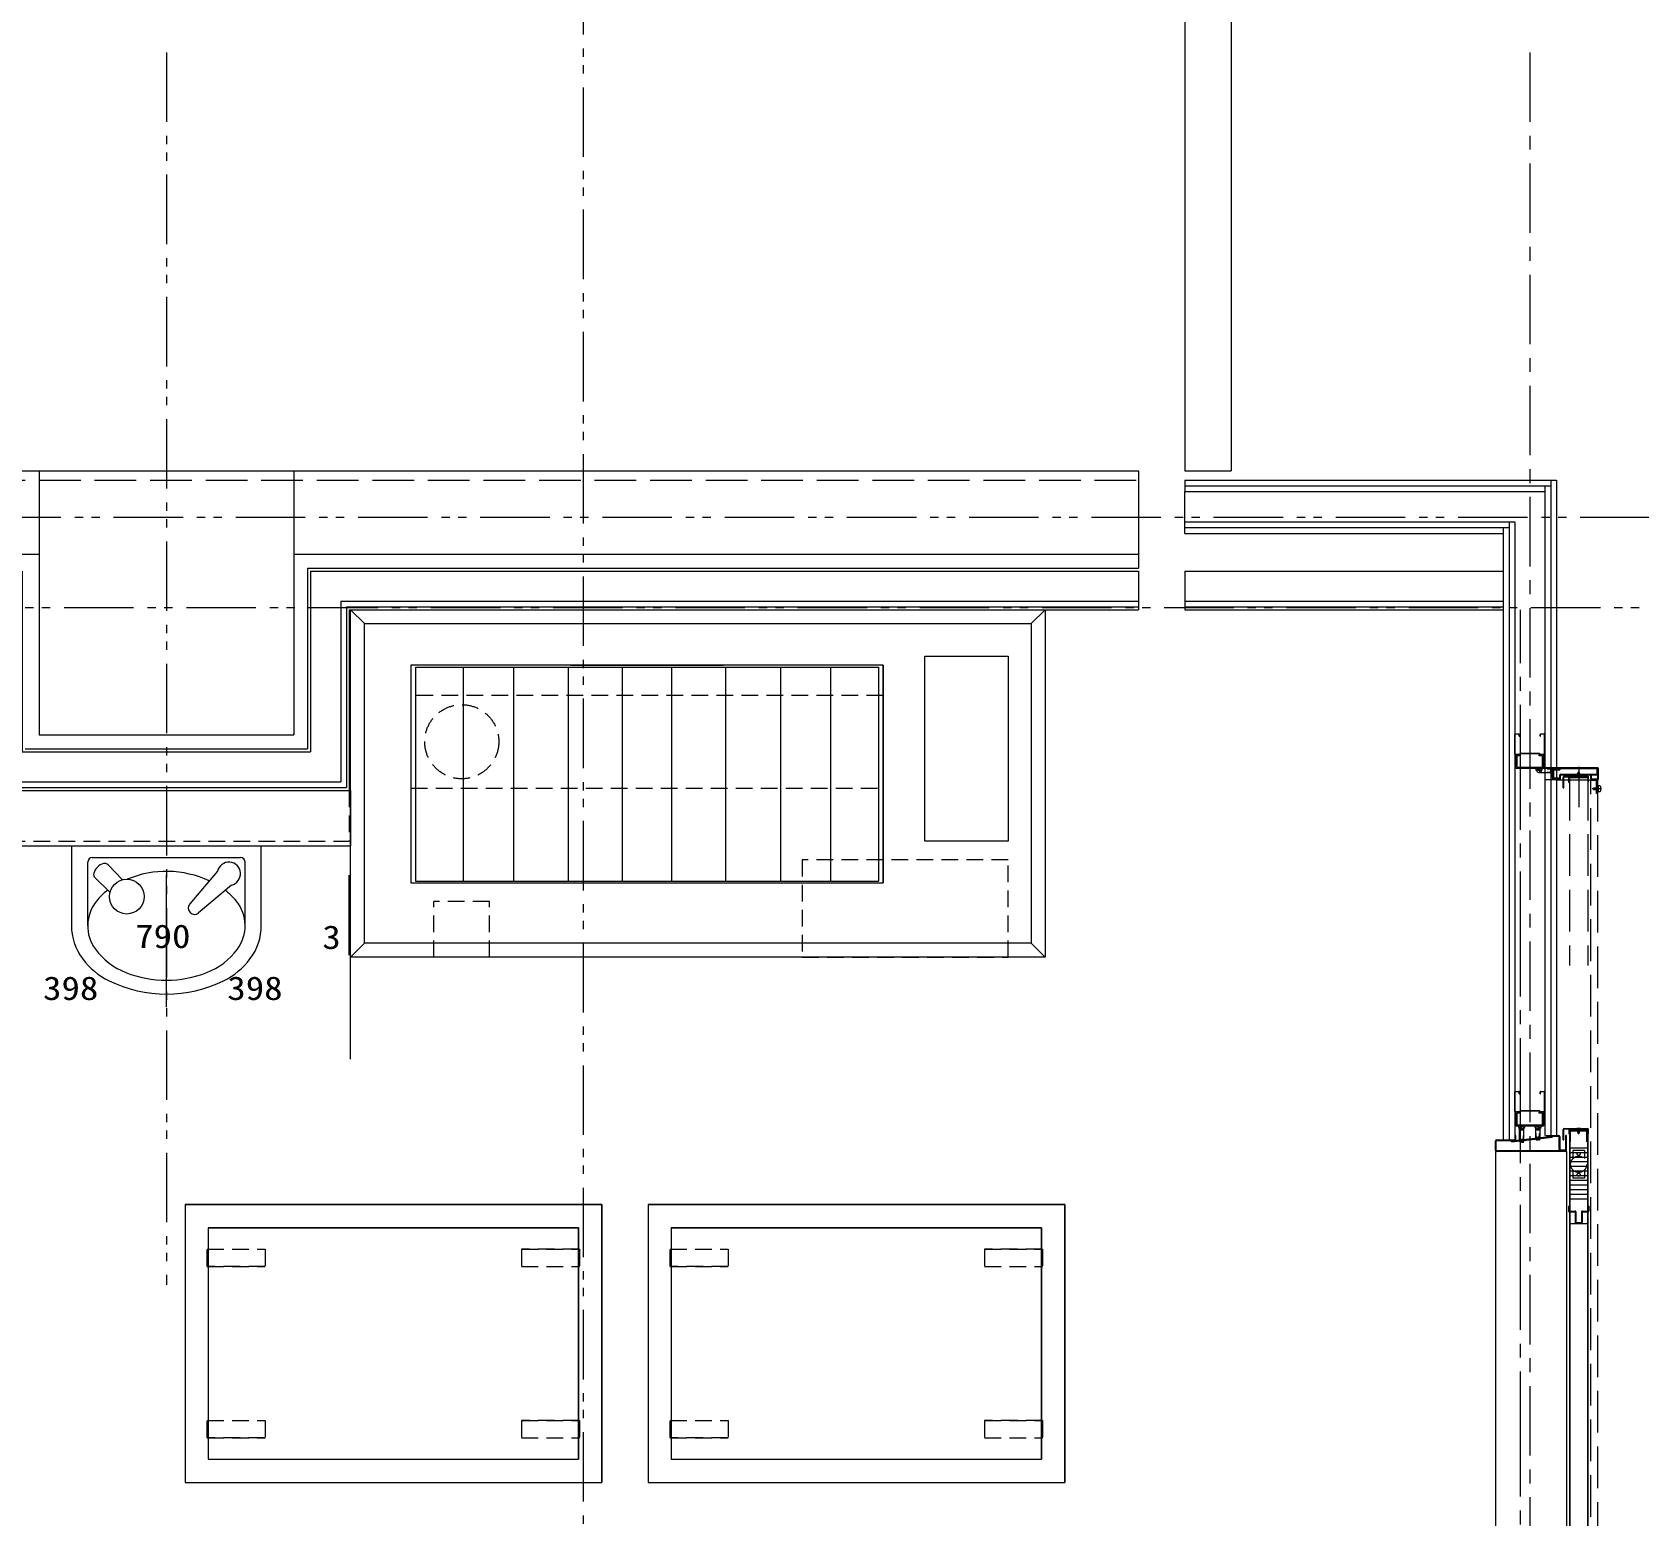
# Model space of a CAD drawing. Units: millimetres at full size. Extents: x -12803 to 120774, y -9413 to 101127.
# Drawn here: x 108084 to 111555, y 17640 to 20844 of the extents above; entities that cross this region are included whole.
import ezdxf
from ezdxf.enums import TextEntityAlignment as Align

# ---------------------------------------------------------------- set-up
doc = ezdxf.new("R2010")
doc.units = ezdxf.units.MM
doc.header["$LTSCALE"] = 30
for name, pattern in [('CHAIN1', [8, 5, -1, 1, -1]), ('CHAIN2', [12, 9, -1, 1, -1]), ('DASHED1', [1.8, 1.2, -0.6]), ('DASHED3', [4, 3, -1]), ('DOUBLE_CHAIN1', [8.8, 5, -1, 0.6, -0.6, 0.6, -1]), ('LONG_DOUBLE_CHAIN', [21.8, 18, -1, 0.6, -0.6, 0.6, -1])]:
    doc.linetypes.add(name, pattern=pattern)
doc.layers.add('0-0_NoName', color=7, linetype='Continuous')
for name, color, linetype, lineweight in [('0-4_AIHO33-厨房機器隠れ線', 7, 'DASHED1', 15), ('0-6_AIHO30-厨房機器LL', 7, 'Continuous', 15), ('0-A_AIHO34-移動式板金', 7, 'Continuous', 15), ('0-B_AIHO37-移動式板金隠れ線', 7, 'DASHED1', 15), ('0-C_AIHO34-移動式板金LL', 7, 'Continuous', 15), ('0-D_AIHO47-移動式板金アウトライン', 7, 'DASHED1', 15), ('2-0_通芯', 7, 'DOUBLE_CHAIN1', 15), ('2-1_躯体', 7, 'Continuous', 15), ('2-2_間仕切り芯', 7, 'DOUBLE_CHAIN1', 15), ('2-3_間仕切り', 7, 'Continuous', 15), ('2-8_既存1', 7, 'Continuous', 15), ('2-A_建具', 7, 'Continuous', 15), ('2-B_金物', 7, 'Continuous', 15), ('2-D_AIHO13-衛生器具', 7, 'Continuous', 15), ('3-2_AIHO08-壁芯', 7, 'CHAIN2', 15), ('3-3_AIHO30-厨房機器', 7, 'Continuous', 15), ('3-7_AIHO32-厨房機器補助線', 7, 'LONG_DOUBLE_CHAIN', 15)]:
    doc.layers.add(name, color=color, linetype=linetype, lineweight=lineweight)
doc.styles.add('ＭＳ ゴシック', font='')
doc.styles.get('ＭＳ ゴシック').set_extended_font_data('MS Gothic')

# ---------------------------------------------------------------- blocks, each defined once
blk = doc.blocks.new('グループ部品-732')
at = {"layer": '0-4_AIHO33-厨房機器隠れ線'}
for p, q in [((109922.36, 19411.41), (108902.36, 19411.41)), ((108902.36, 19211.41), (109922.36, 19211.41)), ((108952.36, 18846.41), (108952.36, 18966.41)), ((109072.36, 18966.41), (108952.36, 18966.41)), ((109072.36, 18846.41), (109072.36, 18966.41))]:
    blk.add_line(p, q, dxfattribs=at)
blk.add_lwpolyline([(109747.36, 18846.41), (110192.36, 18846.41), (110192.36, 19056.41), (109747.36, 19056.41)], close=True, dxfattribs=at)
blk.add_circle((109012.36, 19311.41), 80, dxfattribs=at)
at = {"layer": '0-6_AIHO30-厨房機器LL'}
for p, q in [((108772.36, 19596.41), (108802.36, 19566.41)), ((110272.36, 19596.41), (110242.36, 19566.41)), ((108902.36, 19476.41), (108902.36, 19006.41)), ((108912.36, 19472.41), (108912.36, 19010.41)), ((108912.36, 19472.41), (109912.36, 19472.41)), ((109015.69, 19472.41), (109015.69, 19010.41)), ((109124.02, 19472.41), (109124.02, 19010.41)), ((109242.36, 19472.41), (109242.36, 19010.41)), ((109247.36, 19476.41), (109577.36, 19476.41)), ((109359.02, 19472.41), (109359.02, 19010.41)), ((109465.69, 19472.41), (109465.69, 19010.41)), ((109582.36, 19472.41), (109582.36, 19010.41)), ((109700.69, 19472.41), (109700.69, 19010.41)), ((109809.02, 19472.41), (109809.02, 19010.41)), ((109912.36, 19472.41), (109912.36, 19010.41)), ((109922.36, 19476.41), (109922.36, 19006.41)), ((108902.36, 19411.41), (108902.36, 19211.41)), ((108912.36, 19010.41), (109912.36, 19010.41)), ((109247.36, 19006.41), (109577.36, 19006.41)), ((108802.36, 18876.41), (108772.36, 18846.41)), ((110242.36, 18876.41), (110272.36, 18846.41))]:
    blk.add_line(p, q, dxfattribs=at)
for points in [[(108802.36, 18876.41), (108802.36, 19566.41), (110242.36, 19566.41), (110242.36, 18876.41)], [(108902.36, 19006.41), (109922.36, 19006.41), (109922.36, 19476.41), (108902.36, 19476.41)]]:
    blk.add_lwpolyline(points, close=True, dxfattribs=at)
at = {"layer": '0-A_AIHO34-移動式板金'}
for p, q in [((108414.72, 18311.98), (109314.72, 18311.98)), ((108414.72, 18311.98), (108414.72, 17711.98)), ((109314.72, 18311.98), (109314.72, 17711.98)), ((109414.72, 18311.98), (110314.72, 18311.98)), ((109414.72, 18311.98), (109414.72, 17711.98)), ((110314.72, 18311.98), (110314.72, 17711.98)), ((108414.72, 17711.98), (109314.72, 17711.98)), ((109414.72, 17711.98), (110314.72, 17711.98))]:
    blk.add_line(p, q, dxfattribs=at)
at = {"layer": '0-B_AIHO37-移動式板金隠れ線'}
for p, q in [((108462.72, 18215.98), (108587.72, 18215.98)), ((108462.72, 18215.98), (108462.72, 18177.98)), ((108587.72, 18215.98), (108587.72, 18177.98)), ((109141.72, 18215.98), (109266.72, 18215.98)), ((109141.72, 18215.98), (109141.72, 18177.98)), ((109266.72, 18215.98), (109266.72, 18177.98)), ((109462.72, 18215.98), (109587.72, 18215.98)), ((109462.72, 18215.98), (109462.72, 18177.98)), ((109587.72, 18215.98), (109587.72, 18177.98)), ((110141.72, 18215.98), (110266.72, 18215.98)), ((110141.72, 18215.98), (110141.72, 18177.98)), ((110266.72, 18215.98), (110266.72, 18177.98)), ((108462.72, 18177.98), (108587.72, 18177.98)), ((109141.72, 18177.98), (109266.72, 18177.98)), ((109462.72, 18177.98), (109587.72, 18177.98)), ((110141.72, 18177.98), (110266.72, 18177.98)), ((108462.72, 17845.98), (108587.72, 17845.98)), ((108462.72, 17845.98), (108462.72, 17807.98)), ((108587.72, 17845.98), (108587.72, 17807.98)), ((109141.72, 17845.98), (109266.72, 17845.98)), ((109141.72, 17845.98), (109141.72, 17807.98)), ((109266.72, 17845.98), (109266.72, 17807.98)), ((109462.72, 17845.98), (109587.72, 17845.98)), ((109462.72, 17845.98), (109462.72, 17807.98)), ((109587.72, 17845.98), (109587.72, 17807.98)), ((110141.72, 17845.98), (110266.72, 17845.98)), ((110141.72, 17845.98), (110141.72, 17807.98)), ((110266.72, 17845.98), (110266.72, 17807.98)), ((108462.72, 17807.98), (108587.72, 17807.98)), ((109141.72, 17807.98), (109266.72, 17807.98)), ((109462.72, 17807.98), (109587.72, 17807.98)), ((110141.72, 17807.98), (110266.72, 17807.98))]:
    blk.add_line(p, q, dxfattribs=at)
at = {"layer": '0-C_AIHO34-移動式板金LL'}
for p, q in [((108464.72, 18261.98), (109264.72, 18261.98)), ((108464.72, 18261.98), (108464.72, 17761.98)), ((109264.72, 18261.98), (109264.72, 17761.98)), ((109464.72, 18261.98), (110264.72, 18261.98)), ((109464.72, 18261.98), (109464.72, 17761.98)), ((110264.72, 18261.98), (110264.72, 17761.98)), ((108464.72, 17761.98), (109264.72, 17761.98)), ((109464.72, 17761.98), (110264.72, 17761.98))]:
    blk.add_line(p, q, dxfattribs=at)
at = {"layer": '0-D_AIHO47-移動式板金アウトライン', "linetype": 'Continuous'}
for points in [[(108414.72, 17711.98), (109314.72, 17711.98), (109314.72, 18311.98), (108414.72, 18311.98)], [(109414.72, 17711.98), (110314.72, 17711.98), (110314.72, 18311.98), (109414.72, 18311.98)], [(108464.72, 17761.98), (109264.72, 17761.98), (109264.72, 18261.98), (108464.72, 18261.98)], [(109464.72, 17761.98), (110264.72, 17761.98), (110264.72, 18261.98), (109464.72, 18261.98)]]:
    blk.add_lwpolyline(points, close=True, dxfattribs=at)
at = {"layer": '0-D_AIHO47-移動式板金アウトライン'}
for points in [[(108462.72, 18215.98), (108587.72, 18215.98), (108587.72, 18177.98), (108462.72, 18177.98)], [(109141.72, 18177.98), (109266.72, 18177.98), (109266.72, 18215.98), (109141.72, 18215.98)], [(109462.72, 18215.98), (109587.72, 18215.98), (109587.72, 18177.98), (109462.72, 18177.98)], [(110141.72, 18177.98), (110266.72, 18177.98), (110266.72, 18215.98), (110141.72, 18215.98)], [(108587.72, 17807.98), (108462.72, 17807.98), (108462.72, 17845.98), (108587.72, 17845.98)], [(109141.72, 17807.98), (109266.72, 17807.98), (109266.72, 17845.98), (109141.72, 17845.98)], [(109587.72, 17807.98), (109462.72, 17807.98), (109462.72, 17845.98), (109587.72, 17845.98)], [(110141.72, 17807.98), (110266.72, 17807.98), (110266.72, 17845.98), (110141.72, 17845.98)]]:
    blk.add_lwpolyline(points, close=True, dxfattribs=at)
at = {"layer": '2-0_通芯'}
for p, q in [((108374.36, 20799.98), (108374.36, 18138.72)), ((75524.36, 19796.41), (120774.36, 19796.41)), ((74361.66, 19601.41), (120774.36, 19601.41))]:
    blk.add_line(p, q, dxfattribs=at)
at = {"layer": '2-1_躯体'}
for p, q in [((110674.36, 21471.41), (110674.36, 19896.41)), ((107139.36, 19896.41), (110474.36, 19896.41)), ((108099.36, 19896.41), (108099.36, 19326.41)), ((108649.36, 19896.41), (108649.36, 19326.41)), ((110474.36, 19896.41), (110474.36, 19686.41)), ((110574.36, 19896.41), (110674.36, 19896.41)), ((108649.36, 19716.41), (110474.36, 19716.41)), ((108099.36, 19326.41), (108649.36, 19326.41))]:
    blk.add_line(p, q, dxfattribs=at)
at = {"layer": '2-1_躯体', "linetype": 'DASHED3'}
blk.add_line((107139.36, 19876.41), (110474.36, 19876.41), dxfattribs=at)
at = {"layer": '2-1_躯体'}
blk.add_lwpolyline([(107179.36, 19821.41), (107179.36, 19716.41), (108099.36, 19716.41)], dxfattribs=at)
at = {"layer": '2-2_間仕切り芯', "linetype": 'CHAIN1'}
blk.add_line((111319.36, 20799.98), (111319.36, 14639.88), dxfattribs=at)
at = {"layer": '2-3_間仕切り'}
for p, q in [((110574.36, 19876.41), (110574.36, 19851.41)), ((110574.36, 19863.91), (111364.36, 19863.91)), ((110574.36, 19786.41), (110574.36, 19851.41)), ((110574.36, 19851.41), (111351.86, 19851.41)), ((111351.86, 19863.91), (111351.86, 18461.41)), ((111364.36, 19876.41), (111364.36, 18461.41)), ((110574.36, 19761.41), (110574.36, 19786.41)), ((111274.36, 19786.41), (111274.36, 18451.41)), ((110574.36, 19773.91), (111274.36, 19773.91)), ((110574.36, 19761.41), (111261.86, 19761.41)), ((111261.86, 19773.91), (111261.86, 18451.41)), ((108679.36, 19686.41), (108679.36, 19296.41)), ((108679.36, 19686.41), (110474.36, 19686.41)), ((108685.86, 19679.91), (108685.86, 19289.91)), ((110574.36, 19679.91), (111261.86, 19679.91)), ((108750.86, 19614.91), (108750.86, 19224.91)), ((108763.36, 19602.41), (108763.36, 19212.41)), ((108763.36, 19602.41), (110474.36, 19602.41)), ((108769.36, 19596.41), (108769.36, 19206.41)), ((108769.36, 19596.41), (110474.36, 19596.41)), ((110574.36, 19602.41), (111261.86, 19602.41)), ((108069.36, 19296.41), (108679.36, 19296.41)), ((107976.36, 19206.41), (108772.36, 19206.41)), ((107997.86, 19224.91), (108750.86, 19224.91))]:
    blk.add_line(p, q, dxfattribs=at)
for points in [[(110574.36, 19876.41), (111376.86, 19876.41), (111376.86, 18461.41)], [(110574.36, 19786.41), (111286.86, 19786.41), (111286.86, 18451.41)], [(108062.86, 19679.91), (108062.86, 19289.91), (108685.86, 19289.91)], [(108685.86, 19679.91), (110474.36, 19679.91), (110474.36, 19614.91)], [(110574.36, 19679.91), (110574.36, 19614.91), (111261.86, 19614.91)], [(108750.86, 19614.91), (110474.36, 19614.91), (110474.36, 19596.41)], [(110574.36, 19614.91), (110574.36, 19596.41), (111261.86, 19596.41)], [(107985.36, 19602.41), (107985.36, 19212.41), (108763.36, 19212.41)]]:
    blk.add_lwpolyline(points, dxfattribs=at)
at = {"layer": '2-8_既存1'}
blk.add_line((110574.36, 21471.41), (110574.36, 19896.41), dxfattribs=at)
at = {"layer": '2-A_建具'}
for p, q in [((111286.86, 19284.51), (111286.86, 19327.11)), ((111296.06, 19327.51), (111287.66, 19327.51)), ((111288.06, 19328.31), (111295.66, 19328.31)), ((111296.06, 19323.31), (111296.06, 19327.51)), ((111341.86, 19323.31), (111341.86, 19327.11)), ((111351.06, 19327.51), (111342.66, 19327.51)), ((111343.06, 19328.31), (111350.66, 19328.31)), ((111351.06, 19284.11), (111351.06, 19327.51)), ((111351.86, 19284.51), (111351.86, 19327.11)), ((111289.36, 19255.71), (111289.36, 19280.91)), ((111299.36, 19281.01), (111291.66, 19281.01)), ((111296.52, 19284.11), (111298.52, 19286.11)), ((111297.21, 19283.66), (111298.86, 19285.31)), ((111340.19, 19286.11), (111298.52, 19286.11)), ((111339.86, 19285.31), (111298.86, 19285.31)), ((111350.66, 19283.31), (111339.36, 19283.31)), ((111339.36, 19281.01), (111339.36, 19283.31)), ((111347.06, 19281.01), (111339.36, 19281.01)), ((111339.86, 19285.31), (111341.5, 19283.66)), ((111340.19, 19286.11), (111342.19, 19284.11)), ((111351.06, 19284.11), (111342.19, 19284.11)), ((111347.06, 19255.61), (111347.06, 19281.01)), ((111349.36, 19255.71), (111349.36, 19280.91)), ((111346.96, 19253.31), (111291.76, 19253.31)), ((111335.89, 19251.68), (111342.22, 19245.34)), ((111337.49, 19252.91), (111343.45, 19246.94)), ((111369.76, 19253.31), (111339.36, 19253.31)), ((111369.76, 19244.31), (111339.36, 19244.31)), ((111466.06, 19254.91), (111352.86, 19254.91)), ((111352.86, 19229.91), (111384.26, 19229.91)), ((111368.6, 19252.31), (111357.06, 19252.31)), ((111370.91, 19245.31), (111357.06, 19245.31)), ((111368.27, 19250.81), (111363.5, 19250.81)), ((111371.24, 19246.81), (111363.5, 19246.81)), ((111367.86, 19253.31), (111367.86, 19254.91)), ((111367.86, 19253.31), (111466.26, 19253.31)), ((111367.86, 19249.81), (111367.86, 19235.01)), ((111367.86, 19231.51), (111367.86, 19229.91)), ((111370.16, 19251.01), (111370.16, 19233.81)), ((111370.16, 19251.01), (111384.26, 19251.01)), ((111370.16, 19233.81), (111384.26, 19233.81)), ((111384.26, 19253.31), (111384.26, 19251.01)), ((111384.26, 19231.51), (111384.26, 19233.81)), ((111385.86, 19239.91), (111464.46, 19239.91)), ((111385.86, 19231.71), (111385.86, 19239.91)), ((111386.06, 19241.51), (111464.66, 19241.51)), ((111450.86, 19231.71), (111450.86, 19239.91)), ((111452.46, 19231.51), (111452.46, 19239.91)), ((111452.66, 19229.91), (111466.06, 19229.91)), ((111466.26, 19251.91), (111464.66, 19251.91)), ((111464.66, 19241.51), (111464.66, 19251.91)), ((111467.86, 19231.71), (111467.86, 19253.11)), ((111286.86, 18512.61), (111286.86, 18555.21)), ((111287.66, 18512.21), (111287.66, 18555.61)), ((111296.06, 18555.61), (111287.66, 18555.61)), ((111288.06, 18556.41), (111295.66, 18556.41)), ((111296.06, 18551.41), (111296.06, 18555.61)), ((111296.06, 18551.41), (111296.86, 18551.41)), ((111296.86, 18551.41), (111296.86, 18555.21)), ((111341.86, 18551.41), (111341.86, 18555.21)), ((111341.86, 18551.41), (111342.66, 18551.41)), ((111351.06, 18555.61), (111342.66, 18555.61)), ((111342.66, 18551.41), (111342.66, 18555.61)), ((111343.06, 18556.41), (111350.66, 18556.41)), ((111351.06, 18512.21), (111351.06, 18555.61)), ((111351.86, 18512.61), (111351.86, 18555.21)), ((111296.52, 18512.21), (111287.66, 18512.21)), ((111299.36, 18511.41), (111288.06, 18511.41)), ((111289.36, 18483.81), (111289.36, 18509.01)), ((111291.66, 18483.71), (111291.66, 18509.11)), ((111299.36, 18509.11), (111291.66, 18509.11)), ((111296.52, 18512.21), (111298.52, 18514.21)), ((111297.21, 18511.76), (111298.86, 18513.41)), ((111340.19, 18514.21), (111298.52, 18514.21)), ((111339.86, 18513.41), (111298.86, 18513.41)), ((111299.36, 18509.11), (111299.36, 18511.41)), ((111339.36, 18509.11), (111339.36, 18511.41)), ((111350.66, 18511.41), (111339.36, 18511.41)), ((111347.06, 18509.11), (111339.36, 18509.11)), ((111339.86, 18513.41), (111341.5, 18511.76)), ((111340.19, 18514.21), (111342.19, 18512.21)), ((111351.06, 18512.21), (111342.19, 18512.21)), ((111347.06, 18483.71), (111347.06, 18509.11)), ((111349.36, 18483.81), (111349.36, 18509.01)), ((111347.06, 18483.71), (111291.66, 18483.71)), ((111346.96, 18481.41), (111291.76, 18481.41)), ((111297.36, 18447.91), (111297.36, 18476.91)), ((111297.76, 18478.78), (111303.72, 18472.81)), ((111298.99, 18480.38), (111305.32, 18474.04)), ((111306.36, 18447.91), (111306.36, 18476.91)), ((111332.36, 18452.91), (111332.36, 18476.91)), ((111333.36, 18451.76), (111333.36, 18465.61)), ((111339.72, 18480.38), (111333.39, 18474.04)), ((111340.95, 18478.78), (111334.99, 18472.81)), ((111340.36, 18454.07), (111340.36, 18465.61)), ((111341.36, 18452.91), (111341.36, 18476.91)), ((111391.26, 18451.41), (111391.26, 18473.91)), ((111393.26, 18475.21), (111445.06, 18475.21)), ((111393.76, 18476.41), (111443.76, 18476.41)), ((111403.46, 18472.71), (111403.46, 18464.41)), ((111403.46, 18464.41), (111404.66, 18464.41)), ((111404.66, 18474.01), (111445.06, 18474.01)), ((111404.66, 18474.01), (111404.66, 18464.41)), ((111404.86, 18472.51), (111404.86, 17538.41)), ((111405.46, 18472.81), (111405.46, 17538.11)), ((111405.46, 18472.81), (111412.36, 18472.81)), ((111405.76, 18473.41), (111412.36, 18473.41)), ((111442.66, 18470.81), (111407.06, 18470.81)), ((111407.06, 18447.41), (111407.06, 18470.81)), ((111441.26, 18472.41), (111408.46, 18472.41)), ((111412.36, 18473.41), (111412.36, 18472.81)), ((111428.86, 18476.41), (111420.86, 18476.41)), ((111420.86, 18476.11), (111420.86, 18476.41)), ((111428.86, 18476.11), (111420.86, 18476.11)), ((111420.86, 18476.11), (111423.36, 18473.61)), ((111421.87, 18475.21), (111422.71, 18474.41)), ((111422.71, 18474.41), (111427.01, 18474.41)), ((111422.86, 18471.61), (111426.86, 18473.02)), ((111422.86, 18470.2), (111426.86, 18471.61)), ((111422.86, 18468.79), (111426.86, 18470.2)), ((111422.86, 18467.38), (111426.86, 18468.79)), ((111423.36, 18468.03), (111423.36, 18473.61)), ((111426.36, 18473.61), (111423.36, 18473.61)), ((111424.86, 18464.41), (111423.36, 18468.03)), ((111423.38, 18466.15), (111426.6, 18467.29)), ((111424, 18464.96), (111426.26, 18465.76)), ((111424.86, 18464.41), (111426.36, 18468.03)), ((111428.86, 18476.11), (111426.36, 18473.61)), ((111426.36, 18468.03), (111426.36, 18473.61)), ((111427.85, 18475.21), (111427.01, 18474.41)), ((111428.86, 18476.11), (111428.86, 18476.41)), ((111437.36, 18473.41), (111443.96, 18473.41)), ((111442.66, 18447.41), (111442.66, 18470.81)), ((111444.26, 18472.81), (111444.26, 17538.11)), ((111444.86, 18472.51), (111444.86, 17538.41)), ((111445.06, 18464.41), (111445.06, 18475.21)), ((111445.06, 18464.41), (111446.26, 18464.41)), ((111446.26, 18464.41), (111446.26, 18473.91)), ((111244.86, 18428.81), (111244.86, 18449.01)), ((111286.96, 18449.81), (111246.46, 18449.81)), ((111246.46, 18428.01), (111246.46, 18449.81)), ((111247.26, 18451.41), (111287.86, 18451.41)), ((111279.46, 18447.51), (111279.46, 18449.81)), ((111287.86, 18451.41), (111287.86, 18461.41)), ((111289.46, 18461.41), (111287.86, 18461.41)), ((111289.46, 18452.31), (111289.46, 18461.41)), ((111298.36, 18449.07), (111298.36, 18460.61)), ((111299.86, 18449.4), (111299.86, 18454.17)), ((111303.86, 18446.42), (111303.86, 18454.17)), ((111305.36, 18446.76), (111305.36, 18460.61)), ((111334.86, 18451.42), (111334.86, 18459.17)), ((111338.86, 18454.4), (111338.86, 18459.17)), ((111352.86, 18461.41), (111381.96, 18461.41)), ((111359.36, 18459.81), (111359.36, 18461.41)), ((111359.36, 18459.81), (111382.76, 18459.81)), ((111367.26, 18459.81), (111367.26, 18457.51)), ((111382.76, 18430.71), (111382.76, 18459.81)), ((111384.36, 18459.01), (111384.36, 18429.61)), ((111397.26, 18429.61), (111384.36, 18429.61)), ((111397.26, 18428.01), (111397.26, 18461.41)), ((111398.86, 18461.41), (111397.26, 18461.41)), ((111398.86, 18429.11), (111398.86, 18461.41)), ((111407.06, 18447.41), (111405.46, 18447.41)), ((111405.46, 18434.61), (111444.26, 18434.61)), ((111444.26, 18447.41), (111442.66, 18447.41)), ((111244.86, 18426.41), (111244.86, 16641.41)), ((111397.26, 18428.01), (111246.46, 18428.01)), ((111396.16, 18426.41), (111247.26, 18426.41)), ((111398.86, 18426.41), (111398.86, 16641.41)), ((111405.46, 18424.61), (111444.26, 18424.61)), ((111405.46, 18414.61), (111444.26, 18414.61)), ((111405.46, 18404.61), (111444.26, 18404.61)), ((111405.46, 18394.61), (111444.26, 18394.61)), ((111444.86, 18424.81), (111444.86, 18383.61)), ((111405.46, 18384.61), (111444.26, 18384.61)), ((111405.46, 18374.61), (111444.26, 18374.61)), ((111405.46, 18364.61), (111444.26, 18364.61)), ((111405.46, 18354.61), (111444.26, 18354.61)), ((111405.46, 18344.61), (111444.26, 18344.61)), ((111405.46, 18334.61), (111444.26, 18334.61)), ((111405.46, 18324.61), (111444.26, 18324.61)), ((111405.46, 18271.21), (111444.26, 18271.21))]:
    blk.add_line(p, q, dxfattribs=at)
at = {"layer": '2-A_建具', "linetype": 'DASHED3'}
for p, q in [((111377.86, 19229.41), (111466.06, 19229.41)), ((111391.26, 19211.91), (111391.26, 19234.41)), ((111393.26, 19235.71), (111444.26, 19235.71)), ((111393.76, 19236.91), (111443.76, 19236.91)), ((111403.46, 19223.71), (111403.46, 19233.21)), ((111404.66, 19234.51), (111444.26, 19234.51)), ((111404.86, 19231.51), (111404.86, 18828.16)), ((111419.36, 19236.91), (111419.36, 19239.91)), ((111419.36, 19239.91), (111430.36, 19239.91)), ((111422.44, 19243), (111423.98, 19245.75)), ((111423.31, 19241.51), (111426.4, 19241.51)), ((111424.86, 19256.91), (111424.86, 19170.44)), ((111427.27, 19243), (111425.73, 19245.75)), ((111430.36, 19236.91), (111430.36, 19239.91)), ((111444.86, 19231.51), (111444.86, 18828.16)), ((111445.06, 19224.91), (111445.06, 19234.91)), ((111446.26, 19224.91), (111446.26, 19234.41)), ((111450.86, 15837.91), (111450.86, 19229.91)), ((111451.66, 19228.31), (111451.66, 19229.91)), ((111462.26, 19229.91), (111451.66, 19229.91)), ((111451.66, 19228.31), (111462.42, 19228.31)), ((111463.06, 19199.91), (111463.06, 19227.67)), ((111464.66, 19227.51), (111464.66, 19199.91)), ((111465.86, 19229.41), (111465.86, 15838.41)), ((111445.06, 19224.91), (111446.26, 19224.91)), ((111473.97, 19209.91), (111453.85, 19209.91)), ((111456.66, 19211.51), (111457.06, 19211.91)), ((111457.06, 19211.91), (111465.86, 19211.91)), ((111457.06, 19207.91), (111465.86, 19207.91)), ((111464.66, 19199.91), (111463.06, 19199.91)), ((111466.66, 19214.91), (111465.86, 19214.91)), ((111466.66, 19204.91), (111465.86, 19204.91)), ((111466.66, 19215.91), (111467.16, 19216.41)), ((111466.66, 19215.91), (111466.66, 19203.91)), ((111466.66, 19203.91), (111467.16, 19203.41)), ((111470.66, 19216.41), (111467.16, 19216.41)), ((111470.66, 19203.41), (111467.16, 19203.41)), ((111470.66, 19216.41), (111471.66, 19215.41)), ((111471.66, 19204.41), (111470.66, 19203.41)), ((111471.66, 19215.41), (111471.66, 19204.41)), ((111279.46, 18449.81), (111367.26, 18459.81)), ((111279.46, 18447.51), (111367.26, 18457.51)), ((111437.36, 18428.91), (111412.36, 18428.91)), ((111412.36, 18428.91), (111412.36, 18411.16)), ((111437.36, 18428.91), (111437.36, 18411.16)), ((111404.86, 18424.81), (111404.86, 18383.61)), ((111412.36, 18386.66), (111412.36, 18368.91)), ((111437.36, 18368.91), (111412.36, 18368.91)), ((111437.36, 18386.66), (111437.36, 18368.91)), ((111402.86, 18308.41), (111402.86, 18298.41)), ((111402.86, 18308.41), (111404.46, 18308.41)), ((111404.86, 18296.41), (111417.36, 18296.41)), ((111417.36, 18296.41), (111417.36, 18273.41)), ((111430.76, 18296.01), (111430.76, 18273.01)), ((111432.36, 18296.41), (111432.36, 18273.41)), ((111432.36, 18296.41), (111444.86, 18296.41)), ((111432.76, 18298.01), (111445.26, 18298.01)), ((111445.26, 18308.41), (111446.86, 18308.41)), ((111445.26, 18308.41), (111445.26, 18298.01)), ((111446.86, 18308.41), (111446.86, 18298.41)), ((111419.36, 18271.41), (111430.36, 18271.41))]:
    blk.add_line(p, q, dxfattribs=at)
at = {"layer": '2-A_建具'}
for points in [[(111296.52, 19284.11), (111287.66, 19284.11), (111287.66, 19327.51)], [(111296.06, 19323.31), (111296.86, 19323.31), (111296.86, 19327.11)], [(111341.86, 19323.31), (111342.66, 19323.31), (111342.66, 19327.51)], [(111299.36, 19281.01), (111299.36, 19283.31), (111288.06, 19283.31)], [(111347.06, 19255.61), (111291.66, 19255.61), (111291.66, 19281.01)], [(111367.86, 19231.51), (111384.26, 19231.51), (111384.26, 19239.71)], [(111452.46, 19231.51), (111466.26, 19231.51), (111466.26, 19253.31)], [(111391.26, 18451.41), (111392.46, 18451.41), (111392.46, 18474.41)], [(111437.36, 18473.41), (111437.36, 18472.81), (111444.26, 18472.81)]]:
    blk.add_lwpolyline(points, dxfattribs=at)
at = {"layer": '2-A_建具', "linetype": 'DASHED3'}
for points in [[(111391.26, 19211.91), (111392.46, 19211.91), (111392.46, 19234.91)], [(111403.46, 19223.71), (111404.66, 19223.71), (111404.66, 19234.51)], [(111456.66, 19211.51), (111456.66, 19208.31), (111457.06, 19207.91)], [(111404.46, 18308.41), (111404.46, 18298.01), (111416.96, 18298.01)], [(111418.96, 18296.01), (111418.96, 18273.01), (111430.76, 18273.01)]]:
    blk.add_lwpolyline(points, dxfattribs=at)
at = {"layer": '2-A_建具'}
for centre in [(111339.36, 19248.81), (111301.86, 18476.91), (111336.86, 18476.91)]:
    blk.add_circle(centre, 4.5, dxfattribs=at)
at = {"layer": '2-A_建具', "linetype": 'DASHED3'}
for centre, radius in [((111424.86, 18398.91), 17.5), ((111424.86, 18421.41), 3.25), ((111424.86, 18376.41), 3.25)]:
    blk.add_circle(centre, radius, dxfattribs=at)
at = {"layer": '2-A_建具'}
for centre, radius, start, end in [((111288.06, 19327.11), 1.2, 90, 180), ((111295.66, 19327.11), 1.2, 0, 90), ((111343.06, 19327.11), 1.2, 90, 180), ((111350.66, 19327.11), 1.2, 0, 90), ((111288.06, 19284.51), 1.2, 180, 270), ((111291.76, 19280.91), 2.4, 90, 180), ((111296.36, 19284.51), 1.2, 270, 315), ((111342.35, 19284.51), 1.2, 225, 270), ((111346.96, 19280.91), 2.4, 0, 90), ((111350.66, 19284.51), 1.2, 270, 0), ((111291.76, 19255.71), 2.4, 180, 270), ((111335.9, 19252.74), 4.02, 171.82006, 255.0162), ((111342.82, 19252.74), 4.02, 284.9838, 8.17994), ((111346.96, 19255.71), 2.4, 270, 0), ((111367.86, 19253.31), 1, 90, 244.15807), ((111367.86, 19251.51), 1, 90, 244.15807), ((111367.86, 19249.71), 1, 90, 244.15807), ((111367.86, 19247.91), 1, 90, 244.15807), ((111367.86, 19246.11), 1, 90, 244.15807), ((111367.86, 19244.31), 1, 90, 270), ((111371.36, 19249.81), 3.5, 90, 180), ((111371.36, 19235.01), 3.5, 180, 270), ((111370.69, 19251.06), 2.44, 112.61986, 247.38014), ((111368.82, 19251.06), 2.44, 292.61986, 67.38014), ((111368.82, 19246.56), 2.44, 292.61986, 67.38014), ((111384.06, 19231.71), 1.8, 270, 0), ((111386.06, 19239.71), 1.8, 90, 180), ((111452.66, 19231.71), 1.8, 180, 270), ((111464.46, 19241.71), 1.8, 270, 0), ((111466.06, 19253.11), 1.8, 0, 90), ((111466.06, 19231.71), 1.8, 270, 0), ((111288.06, 18555.21), 1.2, 90, 180), ((111295.66, 18555.21), 1.2, 0, 90), ((111343.06, 18555.21), 1.2, 90, 180), ((111350.66, 18555.21), 1.2, 0, 90), ((111288.06, 18512.61), 1.2, 180, 270), ((111291.76, 18509.01), 2.4, 90, 180), ((111296.36, 18512.61), 1.2, 270, 315), ((111342.35, 18512.61), 1.2, 225, 270), ((111346.96, 18509.01), 2.4, 0, 90), ((111350.66, 18512.61), 1.2, 270, 0), ((111291.76, 18483.81), 2.4, 180, 270), ((111298.4, 18480.84), 4.02, 171.82006, 255.0162), ((111305.32, 18480.84), 4.02, 284.9838, 8.17994), ((111333.4, 18480.84), 4.02, 171.82006, 255.0162), ((111340.32, 18480.84), 4.02, 284.9838, 8.17994), ((111346.96, 18483.81), 2.4, 270, 0), ((111393.76, 18473.91), 2.5, 90, 180), ((111393.26, 18474.41), 0.8, 90, 180), ((111405.96, 18472.71), 2.5, 90, 180), ((111405.76, 18472.51), 0.9, 90, 180), ((111408.46, 18469.41), 3, 90, 180), ((111441.26, 18469.41), 3, 0, 90), ((111443.76, 18473.91), 2.5, 0, 90), ((111443.96, 18472.51), 0.9, 0, 90), ((111247.26, 18449.01), 2.4, 90, 180), ((111247.26, 18428.81), 2.4, 180, 270), ((111286.96, 18452.31), 2.5, 270, 0), ((111297.36, 18449.81), 1, 25.84193, 180), ((111299.61, 18446.97), 2.44, 22.61986, 157.38014), ((111299.61, 18448.85), 2.44, 202.61986, 337.38014), ((111299.16, 18449.81), 1, 25.84193, 180), ((111300.96, 18449.81), 1, 25.84193, 180), ((111302.76, 18449.81), 1, 25.84193, 180), ((111304.11, 18448.85), 2.44, 202.61986, 337.38014), ((111304.56, 18449.81), 1, 25.84193, 180), ((111306.36, 18449.81), 1, 0, 180), ((111332.36, 18454.81), 1, 0, 180), ((111334.61, 18453.85), 2.44, 202.61986, 337.38014), ((111334.16, 18454.81), 1, 0, 154.15807), ((111335.96, 18454.81), 1, 0, 154.15807), ((111337.76, 18454.81), 1, 0, 154.15807), ((111339.11, 18451.97), 2.44, 22.61986, 157.38014), ((111339.11, 18453.85), 2.44, 202.61986, 337.38014), ((111339.56, 18454.81), 1, 0, 154.15807), ((111341.36, 18454.81), 1, 0, 154.15807), ((111381.96, 18459.01), 2.4, 0, 90), ((111385.46, 18430.71), 2.7, 180, 270), ((111396.16, 18429.11), 2.7, 270, 0)]:
    blk.add_arc(centre, radius, start, end, dxfattribs=at)
at = {"layer": '2-A_建具', "linetype": 'DASHED3'}
for centre, radius, start, end in [((111393.76, 19234.41), 2.5, 90, 180), ((111393.26, 19234.91), 0.8, 90, 180), ((111405.96, 19233.21), 2.5, 90, 180), ((111423.31, 19242.51), 1, 150.7361, 270), ((111424.86, 19245.26), 1, 29.2639, 150.7361), ((111426.4, 19242.51), 1, 270, 29.2639), ((111443.76, 19234.41), 2.5, 0, 90), ((111444.26, 19234.91), 0.8, 0, 90), ((111462.26, 19227.51), 2.4, 0, 90), ((111462.42, 19227.67), 0.64, 0, 90), ((111404.86, 18298.41), 2, 180, 270), ((111416.96, 18296.01), 2, 0, 90), ((111432.76, 18296.01), 2, 90, 180), ((111444.86, 18298.41), 2, 270, 0), ((111419.36, 18273.41), 2, 180, 270), ((111430.36, 18273.41), 2, 270, 0)]:
    blk.add_arc(centre, radius, start, end, dxfattribs=at)
at = {"layer": '2-B_金物', "linetype": 'DASHED1'}
for p in [(108769.36, 19206.41), (107979.36, 19096.41)]:
    blk.add_line(p, (108769.36, 19096.41), dxfattribs=at)
at = {"layer": '2-B_金物'}
for p, q in [((108772.36, 19206.41), (108772.36, 19086.41)), ((107976.36, 19086.41), (108772.36, 19086.41)), ((108374.36, 18738.42), (108374.36, 19023.4)), ((108769.36, 18850.59), (108769.36, 19023.4)), ((108772.36, 18626.24), (108772.36, 19023.4))]:
    blk.add_line(p, q, dxfattribs=at)
at = {"layer": '2-D_AIHO13-衛生器具'}
for p, q in [((108169.35, 19086.41), (108579.36, 19086.41)), ((108169.35, 19086.41), (108169.35, 18914.78)), ((108214.35, 19061.41), (108534.36, 19061.41)), ((108464.37, 19086.41), (108484.37, 19086.41)), ((108579.36, 18914.78), (108579.36, 19086.41)), ((108204.35, 18913.91), (108204.35, 19051.41)), ((108279.53, 19013.23), (108248.35, 19045.57)), ((108484.95, 19031.89), (108424.74, 18961.1)), ((108544.36, 18913.91), (108544.36, 19051.41)), ((108220.2, 19017.42), (108252.53, 18986.24)), ((108514.81, 19002.02), (108444.03, 18941.81))]:
    blk.add_line(p, q, dxfattribs=at)
blk.add_circle((108288.85, 18976.91), 37.5, dxfattribs=at)
for centre, radius, start, end in [((108214.35, 19051.41), 10, 90, 180), ((108534.36, 19051.41), 10, 0, 90), ((108227.14, 19024.62), 10, 164.69517, 226.04339), ((108246.43, 19019.34), 30, 105.3058, 164.69517), ((108241.15, 19038.63), 10, 43.95652, 105.3058), ((108374.36, 18811.4), 220, 65.06722, 112.67346), ((108509.34, 19026.41), 25, 282.64013, 167.32941), ((108332.17, 18879.38), 140, 127.1465, 141.11199), ((108416.55, 18879.38), 140, 38.88801, 52.65285), ((108289.35, 18913.91), 85, 141.11199, 216.50992), ((108435.17, 18952.24), 13.68, 139.62111, 310.38272), ((108459.36, 18913.91), 85, 323.49008, 38.88801), ((108289.35, 18914.78), 120, 180, 216.75895), ((108459.36, 18914.78), 120, 323.24105, 0), ((108341.6, 18952.58), 150, 216.50992, 248.65668), ((108407.11, 18952.58), 150, 291.34332, 323.49008), ((108321.4, 18938.72), 160, 216.75895, 243.81443), ((108374.36, 19036.41), 240, 248.65668, 291.34332), ((108427.31, 18938.72), 160, 296.18557, 323.24105), ((108374.36, 19046.41), 280.01, 243.81443, 296.18557)]:
    blk.add_arc(centre, radius, start, end, dxfattribs=at)
at = {"layer": '3-2_AIHO08-壁芯'}
blk.add_line((111299.36, 15521.41), (111299.36, 19596.41), dxfattribs=at)
at = {"layer": '3-3_AIHO30-厨房機器'}
blk.add_lwpolyline([(108772.36, 18846.41), (108772.36, 19596.41), (110272.36, 19596.41), (110272.36, 18846.41)], close=True, dxfattribs=at)
at = {"layer": '3-7_AIHO32-厨房機器補助線'}
blk.add_lwpolyline([(110012.36, 19496.41), (110192.36, 19496.41), (110192.36, 19096.41), (110012.36, 19096.41)], close=True, dxfattribs=at)
at = {"layer": '2-B_金物', "style": 'ＭＳ ゴシック', "width": 1.15}
for s, p in [('790', (108306.86, 18850.59)), ('3', (108711.18, 18848.6)), ('398', (108107.86, 18738.42)), ('398', (108505.86, 18738.42))]:
    blk.add_text(s, height=50.95, dxfattribs=at).set_placement(p, align=Align.BOTTOM_LEFT)
blk = doc.blocks.new('グループ部品-763')
at = {"layer": '0-4_AIHO33-厨房機器隠れ線'}
for p, q in [((109922.36, 19411.41), (108902.36, 19411.41)), ((108902.36, 19211.41), (109922.36, 19211.41)), ((108952.36, 18846.41), (108952.36, 18966.41)), ((109072.36, 18966.41), (108952.36, 18966.41)), ((109072.36, 18846.41), (109072.36, 18966.41))]:
    blk.add_line(p, q, dxfattribs=at)
blk.add_lwpolyline([(109747.36, 18846.41), (110192.36, 18846.41), (110192.36, 19056.41), (109747.36, 19056.41)], close=True, dxfattribs=at)
blk.add_circle((109012.36, 19311.41), 80, dxfattribs=at)
at = {"layer": '0-6_AIHO30-厨房機器LL'}
for p, q in [((108772.36, 19596.41), (108802.36, 19566.41)), ((110272.36, 19596.41), (110242.36, 19566.41)), ((108902.36, 19476.41), (108902.36, 19006.41)), ((108912.36, 19472.41), (108912.36, 19010.41)), ((108912.36, 19472.41), (109912.36, 19472.41)), ((109015.69, 19472.41), (109015.69, 19010.41)), ((109124.02, 19472.41), (109124.02, 19010.41)), ((109242.36, 19472.41), (109242.36, 19010.41)), ((109247.36, 19476.41), (109577.36, 19476.41)), ((109359.02, 19472.41), (109359.02, 19010.41)), ((109465.69, 19472.41), (109465.69, 19010.41)), ((109582.36, 19472.41), (109582.36, 19010.41)), ((109700.69, 19472.41), (109700.69, 19010.41)), ((109809.02, 19472.41), (109809.02, 19010.41)), ((109912.36, 19472.41), (109912.36, 19010.41)), ((109922.36, 19476.41), (109922.36, 19006.41)), ((108902.36, 19411.41), (108902.36, 19211.41)), ((108912.36, 19010.41), (109912.36, 19010.41)), ((109247.36, 19006.41), (109577.36, 19006.41)), ((108802.36, 18876.41), (108772.36, 18846.41)), ((110242.36, 18876.41), (110272.36, 18846.41))]:
    blk.add_line(p, q, dxfattribs=at)
for points in [[(108802.36, 18876.41), (108802.36, 19566.41), (110242.36, 19566.41), (110242.36, 18876.41)], [(108902.36, 19006.41), (109922.36, 19006.41), (109922.36, 19476.41), (108902.36, 19476.41)]]:
    blk.add_lwpolyline(points, close=True, dxfattribs=at)
at = {"layer": '0-A_AIHO34-移動式板金'}
for p, q in [((108414.72, 18311.98), (109314.72, 18311.98)), ((108414.72, 18311.98), (108414.72, 17711.98)), ((109314.72, 18311.98), (109314.72, 17711.98)), ((109414.72, 18311.98), (110314.72, 18311.98)), ((109414.72, 18311.98), (109414.72, 17711.98)), ((110314.72, 18311.98), (110314.72, 17711.98)), ((108414.72, 17711.98), (109314.72, 17711.98)), ((109414.72, 17711.98), (110314.72, 17711.98))]:
    blk.add_line(p, q, dxfattribs=at)
at = {"layer": '0-B_AIHO37-移動式板金隠れ線'}
for p, q in [((108462.72, 18215.98), (108587.72, 18215.98)), ((108462.72, 18215.98), (108462.72, 18177.98)), ((108587.72, 18215.98), (108587.72, 18177.98)), ((109141.72, 18215.98), (109266.72, 18215.98)), ((109141.72, 18215.98), (109141.72, 18177.98)), ((109266.72, 18215.98), (109266.72, 18177.98)), ((109462.72, 18215.98), (109587.72, 18215.98)), ((109462.72, 18215.98), (109462.72, 18177.98)), ((109587.72, 18215.98), (109587.72, 18177.98)), ((110141.72, 18215.98), (110266.72, 18215.98)), ((110141.72, 18215.98), (110141.72, 18177.98)), ((110266.72, 18215.98), (110266.72, 18177.98)), ((108462.72, 18177.98), (108587.72, 18177.98)), ((109141.72, 18177.98), (109266.72, 18177.98)), ((109462.72, 18177.98), (109587.72, 18177.98)), ((110141.72, 18177.98), (110266.72, 18177.98)), ((108462.72, 17845.98), (108587.72, 17845.98)), ((108462.72, 17845.98), (108462.72, 17807.98)), ((108587.72, 17845.98), (108587.72, 17807.98)), ((109141.72, 17845.98), (109266.72, 17845.98)), ((109141.72, 17845.98), (109141.72, 17807.98)), ((109266.72, 17845.98), (109266.72, 17807.98)), ((109462.72, 17845.98), (109587.72, 17845.98)), ((109462.72, 17845.98), (109462.72, 17807.98)), ((109587.72, 17845.98), (109587.72, 17807.98)), ((110141.72, 17845.98), (110266.72, 17845.98)), ((110141.72, 17845.98), (110141.72, 17807.98)), ((110266.72, 17845.98), (110266.72, 17807.98)), ((108462.72, 17807.98), (108587.72, 17807.98)), ((109141.72, 17807.98), (109266.72, 17807.98)), ((109462.72, 17807.98), (109587.72, 17807.98)), ((110141.72, 17807.98), (110266.72, 17807.98))]:
    blk.add_line(p, q, dxfattribs=at)
at = {"layer": '0-C_AIHO34-移動式板金LL'}
for p, q in [((108464.72, 18261.98), (109264.72, 18261.98)), ((108464.72, 18261.98), (108464.72, 17761.98)), ((109264.72, 18261.98), (109264.72, 17761.98)), ((109464.72, 18261.98), (110264.72, 18261.98)), ((109464.72, 18261.98), (109464.72, 17761.98)), ((110264.72, 18261.98), (110264.72, 17761.98)), ((108464.72, 17761.98), (109264.72, 17761.98)), ((109464.72, 17761.98), (110264.72, 17761.98))]:
    blk.add_line(p, q, dxfattribs=at)
at = {"layer": '0-D_AIHO47-移動式板金アウトライン', "linetype": 'Continuous'}
for points in [[(108414.72, 17711.98), (109314.72, 17711.98), (109314.72, 18311.98), (108414.72, 18311.98)], [(109414.72, 17711.98), (110314.72, 17711.98), (110314.72, 18311.98), (109414.72, 18311.98)], [(108464.72, 17761.98), (109264.72, 17761.98), (109264.72, 18261.98), (108464.72, 18261.98)], [(109464.72, 17761.98), (110264.72, 17761.98), (110264.72, 18261.98), (109464.72, 18261.98)]]:
    blk.add_lwpolyline(points, close=True, dxfattribs=at)
at = {"layer": '0-D_AIHO47-移動式板金アウトライン'}
for points in [[(108462.72, 18215.98), (108587.72, 18215.98), (108587.72, 18177.98), (108462.72, 18177.98)], [(109141.72, 18177.98), (109266.72, 18177.98), (109266.72, 18215.98), (109141.72, 18215.98)], [(109462.72, 18215.98), (109587.72, 18215.98), (109587.72, 18177.98), (109462.72, 18177.98)], [(110141.72, 18177.98), (110266.72, 18177.98), (110266.72, 18215.98), (110141.72, 18215.98)], [(108587.72, 17807.98), (108462.72, 17807.98), (108462.72, 17845.98), (108587.72, 17845.98)], [(109141.72, 17807.98), (109266.72, 17807.98), (109266.72, 17845.98), (109141.72, 17845.98)], [(109587.72, 17807.98), (109462.72, 17807.98), (109462.72, 17845.98), (109587.72, 17845.98)], [(110141.72, 17807.98), (110266.72, 17807.98), (110266.72, 17845.98), (110141.72, 17845.98)]]:
    blk.add_lwpolyline(points, close=True, dxfattribs=at)
at = {"layer": '2-0_通芯'}
blk.add_line((75524.36, 19796.41), (120774.36, 19796.41), dxfattribs=at)
at = {"layer": '2-1_躯体'}
for p, q in [((108099.36, 19896.41), (108099.36, 19326.41)), ((108649.36, 19896.41), (108649.36, 19326.41)), ((108099.36, 19326.41), (108649.36, 19326.41))]:
    blk.add_line(p, q, dxfattribs=at)
at = {"layer": '2-B_金物'}
blk.add_line((108769.36, 18850.59), (108769.36, 19023.4), dxfattribs=at)
at = {"layer": '3-2_AIHO08-壁芯'}
blk.add_line((111299.36, 15521.41), (111299.36, 19596.41), dxfattribs=at)
at = {"layer": '3-3_AIHO30-厨房機器'}
blk.add_lwpolyline([(108772.36, 18846.41), (108772.36, 19596.41), (110272.36, 19596.41), (110272.36, 18846.41)], close=True, dxfattribs=at)
at = {"layer": '3-7_AIHO32-厨房機器補助線'}
blk.add_lwpolyline([(110012.36, 19496.41), (110192.36, 19496.41), (110192.36, 19096.41), (110012.36, 19096.41)], close=True, dxfattribs=at)

msp = doc.modelspace()

# ---------------------------------------------------------------- linework, layer by layer
at = {"layer": '2-0_通芯'}
msp.add_line((109274.36, 24156.41), (109274.36, 509.49), dxfattribs=at)

# ---------------------------------------------------------------- block references
at = {"layer": '0-0_NoName'}
for name in ['グループ部品-732', 'グループ部品-763']:
    msp.add_blockref(name, (0, 0), dxfattribs=at)

doc.saveas('drawing.dxf')
